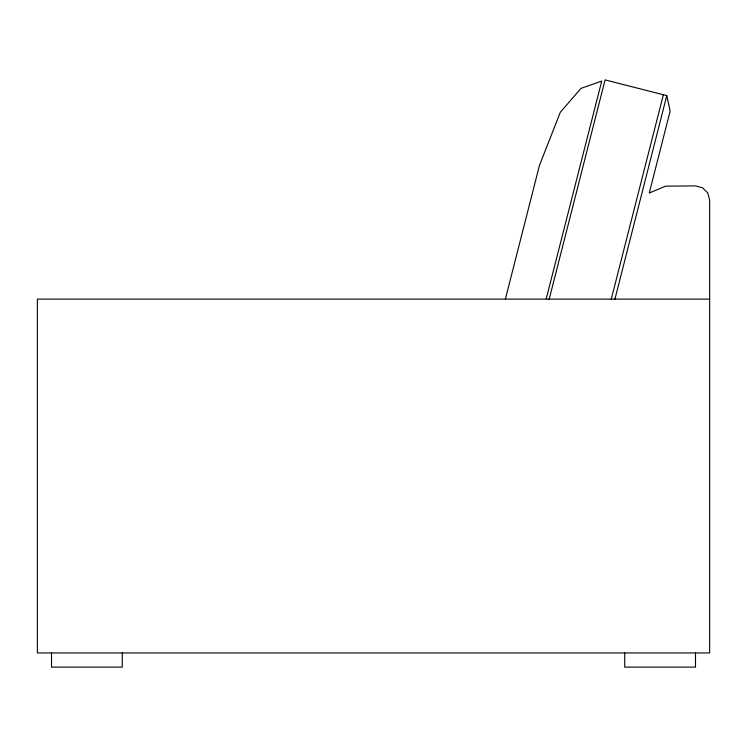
<?xml version="1.0" encoding="UTF-8"?>
<svg xmlns="http://www.w3.org/2000/svg" width="747" height="747" viewBox="0 0 747 747"><rect width="100%" height="100%" fill="white"/><g stroke="black" fill="none" stroke-linecap="round" stroke-linejoin="round"><path stroke-width="1.12" d="M505.411 298.996L539.455 165.414L560.297 112.302L581.007 88.37L601.737 81.068L546.262 298.707M549.12 299.435L605.079 79.892L666.791 95.625L670.152 111.088L649.274 193.015L665.633 186.152L695.494 185.882L702.572 187.777L707.754 192.959L709.65 200.037L709.65 652.953L37.35 652.953L37.35 299.108L709.65 299.108M611.205 299.407L663.364 94.757M614.846 299.435L666.791 95.625M695.494 652.953L695.494 667.108L624.725 667.108L624.725 652.953M122.275 652.953L122.275 667.108L51.506 667.108L51.506 652.953"/></g></svg>
